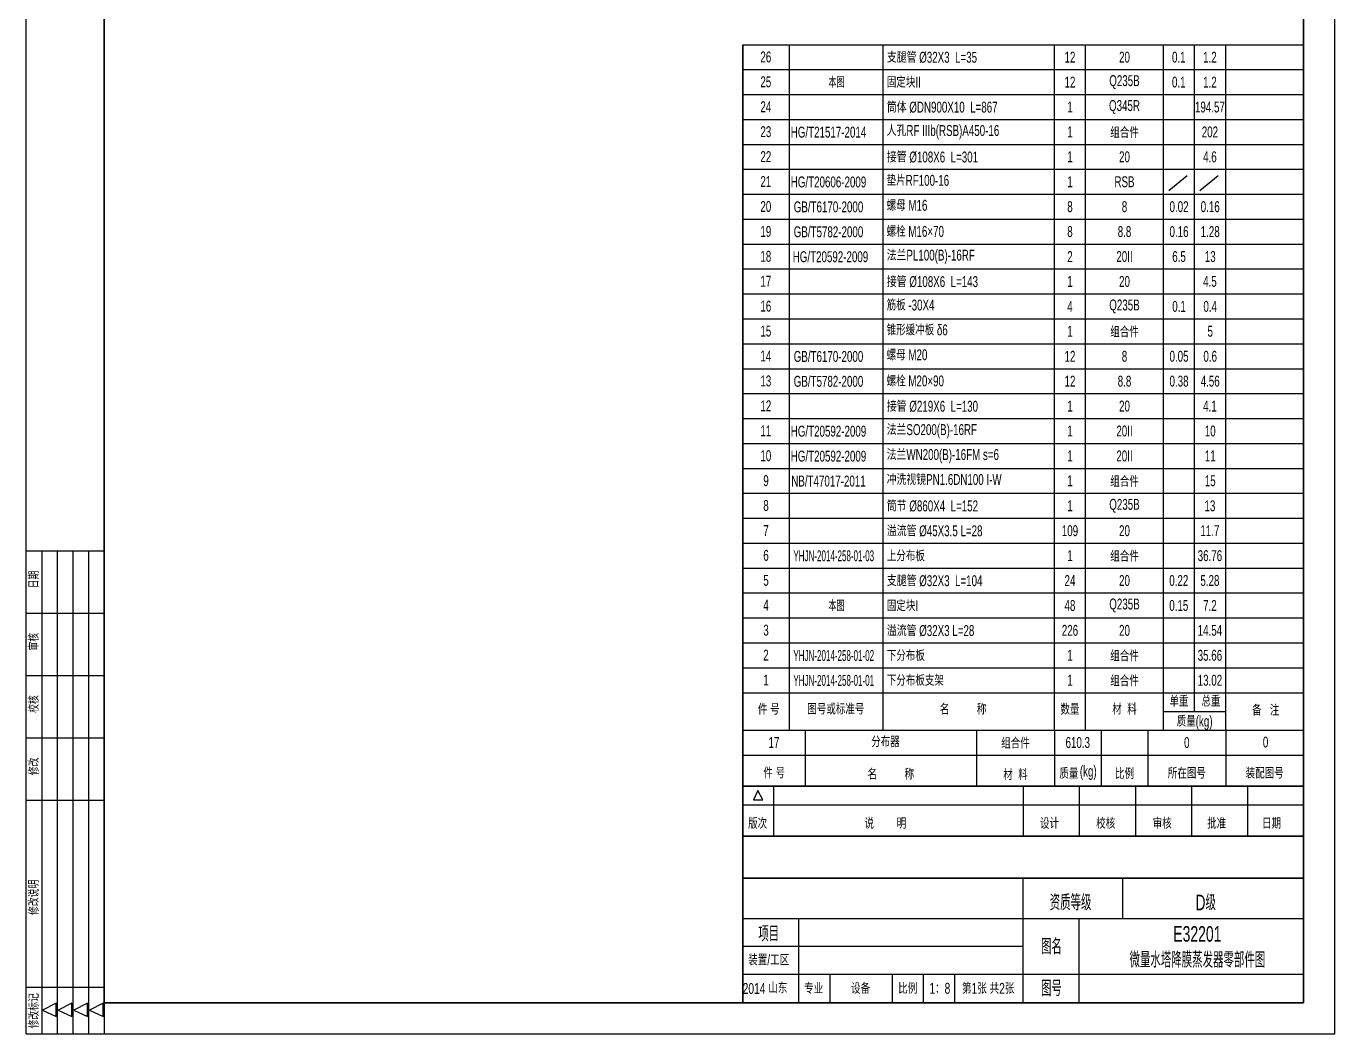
# Model space of a CAD drawing. Header units: millimetres. Extents: x 173791 to 206178, y -159089 to -143118.
# Drawn here: x 176437 to 179098, y -154069 to -152019 of the extents above; entities that cross this region are included whole.
import ezdxf
from ezdxf.enums import TextEntityAlignment as Align

# ---------------------------------------------------------------- set-up
doc = ezdxf.new("R2010")
doc.units = ezdxf.units.MM
doc.layers.add('图层1', color=4, linetype='Continuous', lineweight=35)
doc.styles.add('样式 3.5', font='roms.shx', dxfattribs={"width": 0.7, "height": 3.5, "bigfont": 'hztxt.shx'})
doc.styles.add('样式 5', font='roms.shx', dxfattribs={"width": 0.67, "height": 5, "bigfont": 'hztxt.shx'})

msp = doc.modelspace()

# ---------------------------------------------------------------- linework, layer by layer
at = {"color": 7, "linetype": 'Continuous'}
for p, q in [((176437.4, -154068.7), (176437.4, -150305.1)), ((179098.5, -154068.7), (179098.5, -150305.1)), ((176437.4, -153086.7), (176595.8, -153086.7)), ((176469.1, -153086.7), (176469.1, -154068.7)), ((176500.7, -153086.7), (176500.7, -154068.7)), ((176532.4, -153086.7), (176532.4, -154068.7)), ((176564.1, -153086.7), (176564.1, -154068.7)), ((176437.4, -153213.4), (176595.8, -153213.4)), ((176437.4, -153340.1), (176595.8, -153340.1)), ((176437.4, -153466.8), (176595.8, -153466.8)), ((176437.4, -153593.5), (176595.8, -153593.5)), ((176437.4, -153973.7), (176595.8, -153973.7)), ((176437.4, -154068.7), (179098.5, -154068.7))]:
    msp.add_line(p, q, dxfattribs=at)
for p, q in [((177894.7, -152057.1), (179035.1, -152057.1)), ((177989.7, -153451), (177989.7, -152057.1)), ((178179.8, -153451), (178179.8, -152057.1)), ((178528.3, -153451), (178528.3, -152057.1)), ((178591.6, -153451), (178591.6, -152057.1)), ((178750, -153451), (178750, -152057.1)), ((178813.4, -153413), (178813.4, -152057.1)), ((178876.7, -153451), (178876.7, -152057.1)), ((177894.7, -152107.7), (179035.1, -152107.7)), ((177894.7, -152158.4), (179035.1, -152158.4)), ((177894.7, -152209.1), (179035.1, -152209.1)), ((177894.7, -152259.8), (179035.1, -152259.8)), ((177894.7, -152310.5), (179035.1, -152310.5)), ((178760.9, -152353.3), (178798.1, -152323.3)), ((178824.2, -152353.3), (178861.4, -152323.3)), ((177894.7, -152361.2), (179035.1, -152361.2)), ((177894.7, -152411.9), (179035.1, -152411.9)), ((177894.7, -152462.6), (179035.1, -152462.6)), ((177894.7, -152513.2), (179035.1, -152513.2)), ((177894.7, -152563.9), (179035.1, -152563.9)), ((177894.7, -152614.6), (179035.1, -152614.6)), ((177894.7, -152665.3), (179035.1, -152665.3)), ((177894.7, -152716), (179035.1, -152716)), ((177894.7, -152766.7), (179035.1, -152766.7)), ((177894.7, -152817.4), (179035.1, -152817.4)), ((177894.7, -152868.1), (179035.1, -152868.1)), ((177894.7, -152918.7), (179035.1, -152918.7)), ((177894.7, -152969.4), (179035.1, -152969.4)), ((177894.7, -153020.1), (179035.1, -153020.1)), ((177894.7, -153070.8), (179035.1, -153070.8)), ((177894.7, -153121.5), (179035.1, -153121.5)), ((177894.7, -153172.2), (179035.1, -153172.2)), ((177894.7, -153222.9), (179035.1, -153222.9)), ((177894.7, -153273.6), (179035.1, -153273.6)), ((177894.7, -153324.3), (179035.1, -153324.3)), ((177894.7, -153374.9), (179035.1, -153374.9)), ((178750, -153413), (178876.7, -153413)), ((177894.7, -153451), (179035.1, -153451)), ((177894.7, -153565), (179035.1, -153565)), ((177958, -153666.4), (177958, -153565)), ((178464.9, -153565), (178464.9, -153666.4)), ((178578.9, -153565), (178578.9, -153666.4)), ((178693, -153565), (178693, -153666.4)), ((178807, -153565), (178807, -153666.4)), ((178921.1, -153565), (178921.1, -153666.4)), ((177894.7, -153581.5), (177894.7, -153613.2)), ((177925.5, -153573.7), (177916.7, -153593)), ((177916.7, -153593), (177935.3, -153593)), ((177935.3, -153593), (177925.5, -153573.7)), ((177894.7, -153603), (179035.1, -153603)), ((178464.9, -154005.4), (178464.9, -153751.9)), ((178667.6, -153834.3), (178667.6, -153751.9)), ((177894.7, -153834.3), (179035.1, -153834.3)), ((178008.7, -154005.4), (178008.7, -153834.3)), ((178578.9, -154005.4), (178578.9, -153834.3)), ((178464.9, -153891.3), (177894.7, -153891.3)), ((179035.1, -153948.3), (177894.7, -153948.3)), ((178072.1, -154005.4), (178072.1, -153948.3)), ((178198.8, -154005.4), (178198.8, -153948.3)), ((178262.1, -154005.4), (178262.1, -153948.3)), ((178325.5, -154005.4), (178325.5, -153948.3)), ((176498.6, -154006.6), (176470.9, -154020.7)), ((176470.9, -154020.7), (176498.6, -154033.3)), ((176498.6, -154033.3), (176498.6, -154006.6)), ((176530.3, -154006.6), (176502.6, -154020.7)), ((176502.6, -154020.7), (176530.3, -154033.3)), ((176530.3, -154033.3), (176530.3, -154006.6)), ((176562, -154006.6), (176534.2, -154020.7)), ((176534.2, -154020.7), (176562, -154033.3)), ((176562, -154033.3), (176562, -154006.6)), ((176593.7, -154006.6), (176565.9, -154020.7)), ((176565.9, -154020.7), (176593.7, -154033.3)), ((176593.7, -154033.3), (176593.7, -154006.6)), ((176595.8, -154005.4), (176595.8, -154068.7))]:
    msp.add_line(p, q)
at = {"color": 4}
for p, q in [((177894.7, -153378.7), (177894.7, -153410.4)), ((177894.7, -153378.7), (177894.7, -153410.4)), ((177894.7, -153378.7), (177894.7, -153410.4)), ((177894.7, -153429.4), (177894.7, -153461.1))]:
    msp.add_line(p, q, dxfattribs=at)
for points in [[(178021.4, -153451), (178021.4, -153565)], [(178369.9, -153451), (178369.9, -153565)], [(178528.3, -153451), (178528.3, -153565)], [(178623.3, -153451), (178623.3, -153565)], [(178718.3, -153451), (178718.3, -153565)], [(178876.7, -153451), (178876.7, -153565)], [(177894.7, -153501.7), (179035.1, -153501.7)]]:
    msp.add_lwpolyline(points)
at = {"layer": '图层1'}
for p, q in [((176595.8, -150368.5), (176595.8, -154005.4)), ((179035.1, -154005.4), (179035.1, -150368.5)), ((179035.1, -154005.4), (179035.1, -150368.5)), ((177894.7, -153613.2), (177894.7, -152057.1)), ((177894.7, -153666.4), (177894.7, -153184.9)), ((177894.7, -153666.4), (177894.7, -153184.9)), ((177894.7, -153565), (179035.1, -153565)), ((179035.1, -153666.4), (177894.7, -153666.4)), ((177894.7, -153666.4), (177894.7, -153751.9)), ((177894.7, -153666.4), (177894.7, -153751.9)), ((177894.7, -153751.9), (179035.1, -153751.9)), ((177894.7, -153751.9), (179035.1, -153751.9)), ((179035.1, -153751.9), (177894.7, -153751.9)), ((177894.7, -154005.4), (177894.7, -153751.9)), ((176595.8, -154005.4), (179035.1, -154005.4))]:
    msp.add_line(p, q, dxfattribs=at)

# ---------------------------------------------------------------- texts
at = {"style": '样式 3.5'}
for s, height, width, p in [('26', 22.18, 0.67, (177930.4, -152093.1)), ('支腿管 %%C32X3  L=35', 22.176, 0.67, (178187.6, -152093.8)), ('25', 22.18, 0.67, (177930.4, -152143.7)), ('本图', 22.18, 0.55, (178068.6, -152144.5)), ('固定块II', 22.18, 0.67, (178187.6, -152144.5)), ('24', 22.18, 0.67, (177930.4, -152194.4)), ('筒体 %%CDN900X10  L=867', 22.176, 0.67, (178187.6, -152195.2)), ('23', 22.18, 0.67, (177930.4, -152245.1)), ('人孔RF IIIb(RSB)A450-16', 22.176, 0.67, (178187.2, -152242.7)), ('22', 22.18, 0.67, (177930.4, -152295.8)), ('接管 %%C108X6  L=301', 22.176, 0.67, (178187.6, -152296.6)), ('垫片RF100-16', 22.18, 0.67, (178187.2, -152344.1)), ('21', 22.18, 0.67, (177930.4, -152346.5)), ('20', 22.18, 0.67, (177930.4, -152397.2)), ('螺母 M16', 22.18, 0.67, (178187.2, -152394.8)), ('19', 22.18, 0.67, (177930.4, -152447.9)), ('螺栓 M16×70', 22.18, 0.67, (178187.1, -152447.9)), ('18', 22.18, 0.67, (177930.4, -152498.6)), ('法兰PL100(B)-16RF', 22.176, 0.67, (178187.2, -152496.2)), ('17', 22.18, 0.67, (177930.4, -152549.3)), ('接管 %%C108X6  L=143', 22.176, 0.67, (178187.6, -152550)), ('16', 22.18, 0.67, (177930.4, -152599.9)), ('筋板 -30X4', 22.18, 0.67, (178187.2, -152597.6)), ('15', 22.18, 0.67, (177930.4, -152650.6)), ('锥形缓冲板 δ6', 22.18, 0.67, (178187.2, -152648.2)), ('14', 22.18, 0.67, (177930.4, -152701.3)), ('螺母 M20', 22.18, 0.67, (178187.2, -152698.9)), ('13', 22.18, 0.67, (177930.4, -152752)), ('螺栓 M20×90', 22.18, 0.67, (178187.1, -152752)), ('12', 22.18, 0.67, (177930.4, -152802.7)), ('接管 %%C219X6  L=130', 22.176, 0.67, (178187.6, -152803.5)), ('法兰SO200(B)-16RF', 22.176, 0.67, (178187.2, -152851)), ('11', 22.18, 0.67, (177930.4, -152853.4)), ('法兰WN200(B)-16FM s=6', 22.176, 0.67, (178187.2, -152901.7)), ('10', 22.18, 0.67, (177930.4, -152904.1)), ('9', 22.2, 0.67, (177936.3, -152954.8)), ('冲洗视镜PN1.6DN100 I-W', 22.176, 0.67, (178187.2, -152952.4)), ('8', 22.2, 0.67, (177936.3, -153005.4)), ('筒节 %%C860X4  L=152', 22.176, 0.67, (178187.6, -153006.2)), ('7', 22.2, 0.67, (177936.3, -153056.1)), ('溢流管 %%C45X3.5 L=28', 22.176, 0.67, (178187.6, -153056.9)), ('6', 22.2, 0.67, (177936.3, -153106.8)), ('YHJN-2014-258-01-03', 22.176, 0.55, (177997.5, -153107.6)), ('上分布板 ', 22.18, 0.67, (178187.6, -153107.6)), ('5', 22.2, 0.67, (177936.3, -153157.5)), ('支腿管 %%C32X3  L=104', 22.176, 0.67, (178187.6, -153158.3)), ('4', 22.2, 0.67, (177936.3, -153208.2)), ('本图', 22.18, 0.55, (178068.6, -153209)), ('固定块I', 22.18, 0.67, (178187.6, -153209)), ('3', 22.2, 0.67, (177936.3, -153258.9)), ('溢流管 %%C32X3 L=28', 22.176, 0.67, (178187.6, -153259.7)), ('2', 22.2, 0.67, (177936.3, -153309.6)), ('YHJN-2014-258-01-02', 22.176, 0.55, (177997.5, -153310.4)), ('下分布板 ', 22.18, 0.67, (178187.6, -153310.4)), ('1', 22.2, 0.67, (177936.3, -153360.3)), ('YHJN-2014-258-01-01', 22.176, 0.55, (177997.5, -153361)), ('下分布板支架', 22.18, 0.67, (178187.6, -153361)), ('分布器', 22.18, 0.67, (178155.7, -153485.8)), ('(kg)', 22.18, 0.67, (178580, -153545.6))]:
    msp.add_text(s, height=height, dxfattribs=dict(at, width=width)).set_placement(p)
at = {"style": '样式 3.5', "width": 0.67}
for s, height, p in [('12', 22.18, (178559.9, -152082.4)), ('20', 22.18, (178670.8, -152082.4)), ('12', 22.18, (178559.9, -152133.1)), ('Q235B', 22.18, (178670.8, -152133.1)), ('1', 22.2, (178559.9, -152183.8)), ('Q345R', 22.18, (178670.8, -152183.8)), ('HG/T21517-2014', 22.176, (178068.9, -152234.5)), ('1', 22.2, (178559.9, -152234.5)), ('组合件', 22.18, (178670.8, -152234.5)), ('1', 22.2, (178559.9, -152285.1)), ('20', 22.18, (178670.8, -152285.1)), ('HG/T20606-2009', 22.176, (178068.9, -152335.8)), ('1', 22.2, (178559.9, -152335.8)), ('RSB', 22.18, (178670.8, -152335.8)), ('GB/T6170-2000', 22.176, (178068.9, -152386.5)), ('8', 22.2, (178559.9, -152386.5)), ('8', 22.2, (178670.8, -152386.5)), ('GB/T5782-2000', 22.176, (178068.9, -152437.2)), ('8', 22.2, (178559.9, -152437.2)), ('8.8', 22.18, (178670.8, -152437.2)), ('HG/T20592-2009', 22.176, (178072.9, -152487.9)), ('2', 22.2, (178559.9, -152487.9)), ('20II', 22.18, (178670.8, -152487.9)), ('1', 22.2, (178559.9, -152538.6)), ('20', 22.18, (178670.8, -152538.6)), ('4', 22.2, (178559.9, -152589.3)), ('Q235B', 22.18, (178670.8, -152589.3)), ('1', 22.2, (178559.9, -152640)), ('组合件', 22.18, (178670.8, -152640)), ('GB/T6170-2000', 22.176, (178068.9, -152690.7)), ('12', 22.18, (178559.9, -152690.7)), ('8', 22.2, (178670.8, -152690.7)), ('GB/T5782-2000', 22.176, (178068.9, -152741.3)), ('12', 22.18, (178559.9, -152741.3)), ('8.8', 22.18, (178670.8, -152741.3)), ('1', 22.2, (178559.9, -152792)), ('20', 22.18, (178670.8, -152792)), ('HG/T20592-2009', 22.176, (178068.9, -152842.7)), ('1', 22.2, (178559.9, -152842.7)), ('20II', 22.18, (178670.8, -152842.7)), ('HG/T20592-2009', 22.176, (178068.9, -152893.4)), ('1', 22.2, (178559.9, -152893.4)), ('20II', 22.18, (178670.8, -152893.4)), ('NB/T47017-2011', 22.176, (178068.9, -152944.1)), ('1', 22.2, (178559.9, -152944.1)), ('组合件', 22.18, (178670.8, -152944.1)), ('1', 22.2, (178559.9, -152994.8)), ('Q235B', 22.18, (178670.8, -152994.8)), ('109', 22.18, (178559.9, -153045.5)), ('20', 22.18, (178670.8, -153045.5)), ('1', 22.2, (178559.9, -153096.2)), ('组合件', 22.18, (178670.8, -153096.2)), ('24', 22.18, (178559.9, -153146.8)), ('20', 22.18, (178670.8, -153146.8)), ('48', 22.18, (178559.9, -153197.5)), ('Q235B', 22.18, (178670.8, -153197.5)), ('226', 22.18, (178559.9, -153248.2)), ('20', 22.18, (178670.8, -153248.2)), ('1', 22.2, (178559.9, -153298.9)), ('组合件', 22.18, (178670.8, -153298.9)), ('1', 22.2, (178559.9, -153349.6)), ('组合件', 22.18, (178670.8, -153349.6)), ('单重', 22.18, (178781.5, -153391.2)), ('总重', 22.18, (178846.5, -153391)), ('件 号', 22.18, (177947.4, -153407.6)), ('图号或标准号', 22.18, (178083.8, -153407)), ('名          称', 22.176, (178342.7, -153407.2)), ('数量', 22.18, (178559.9, -153407.6)), ('材  料', 22.18, (178670.8, -153407.1)), ('备   注', 22.18, (178958, -153409.2)), ('质量(kg)', 22.18, (178813.4, -153435.1)), ('17', 22.18, (177958, -153476.3)), ('组合件', 22.18, (178449.1, -153476.3)), ('610.3', 22.18, (178575.8, -153476.3)), ('0', 22.2, (178797.5, -153476.3)), ('0', 22.2, (178957.7, -153475.4)), ('件 号', 22.18, (177958.5, -153537)), ('名          称', 22.176, (178195.6, -153539.5)), ('材  料', 22.18, (178449.1, -153540.6)), ('质量', 22.18, (178557.6, -153537.9)), ('比例', 22.18, (178670.8, -153538.5)), ('所在图号', 22.18, (178797.5, -153537.4)), ('装配图号', 22.18, (178955.9, -153537.4))]:
    msp.add_text(s, height=height, dxfattribs=at).set_placement(p, align=Align.MIDDLE)
at = {"color": 1, "style": '样式 3.5', "width": 0.67}
for s, height, p in [('0.1', 22.18, (178781.2, -152082.4)), ('1.2', 22.18, (178844.5, -152082.4)), ('0.1', 22.18, (178781.2, -152133.1)), ('1.2', 22.18, (178844.5, -152133.1)), ('194.57', 22.18, (178844.5, -152183.8)), ('202', 22.18, (178844.5, -152234.5)), ('4.6', 22.18, (178844.5, -152285.1)), ('0.02', 22.18, (178781.7, -152386.5)), ('0.16', 22.18, (178845.1, -152386.5)), ('0.16', 22.18, (178781.7, -152437.2)), ('1.28', 22.18, (178845.1, -152437.2)), ('6.5', 22.18, (178781.7, -152487.9)), ('13', 22.18, (178845.1, -152487.9)), ('4.5', 22.18, (178844.5, -152538.6)), ('0.1', 22.18, (178781.7, -152589.3)), ('0.4', 22.18, (178845.1, -152589.3)), ('5', 22.2, (178845.1, -152640)), ('0.05', 22.18, (178781.7, -152690.7)), ('0.6', 22.18, (178845.1, -152690.7)), ('0.38', 22.18, (178781.7, -152741.3)), ('4.56', 22.18, (178845.1, -152741.3)), ('4.1', 22.18, (178844.5, -152792)), ('10', 22.18, (178845.1, -152842.7)), ('11', 22.18, (178845.1, -152893.4)), ('15', 22.18, (178845.1, -152944.1)), ('13', 22.18, (178844.5, -152994.8)), ('11.7', 22.18, (178844.5, -153045.5)), ('36.76', 22.18, (178844.5, -153096.2)), ('0.22', 22.18, (178781.2, -153146.8)), ('5.28', 22.18, (178844.5, -153146.8)), ('0.15', 22.18, (178781.2, -153197.5)), ('7.2', 22.18, (178844.5, -153197.5)), ('14.54', 22.18, (178844.5, -153248.2)), ('35.66', 22.18, (178844.5, -153298.9)), ('13.02', 22.18, (178844.5, -153349.6))]:
    msp.add_text(s, height=height, dxfattribs=at).set_placement(p, align=Align.MIDDLE)
at = {"char_height": 19.01, "attachment_point": 5, "rotation": 90, "style": '样式 3.5'}
for s, insert in [('日期', (176453.6, -153144.6)), ('审核', (176453.6, -153271.3)), ('校核', (176453.6, -153398)), ('修改', (176453.6, -153524.8)), ('修改说明', (176453.6, -153791.1)), ('修改标记', (176453.6, -154021.9))]:
    msp.add_mtext(s, dxfattribs=dict(at, insert=insert))
at = {"attachment_point": 5}
for s, insert, char_height, style in [('版次', (177924.8, -153640.7), 22.18, '样式 3.5'), ('说        明', (178184.5, -153640.7), 22.18, '样式 3.5'), ('设计', (178518.3, -153640.7), 22.18, '样式 3.5'), ('校核', (178632.6, -153640.7), 22.18, '样式 3.5'), ('审核', (178747.5, -153640.7), 22.18, '样式 3.5'), ('批准', (178858.2, -153640.7), 22.18, '样式 3.5'), ('日期', (178969.9, -153640.7), 22.18, '样式 3.5'), ('资质等级', (178561.1, -153801.6), 31.68, '样式 5'), ('D级', (178835.9, -153801.6), 31.68, '样式 5'), ('项目', (177947.3, -153865.3), 31.68, '样式 5'), ('E32201\\P微量水塔降膜蒸发器零部件图', (178819, -153892), 31.68, '样式 5'), ('图名', (178522.2, -153891.1), 31.68, '样式 5'), ('装置/工区', (177947.3, -153918.5), 22.18, '样式 3.5'), ('2014', (177917.5, -153976.7), 22.18, '样式 3.5'), ('山东', (177965.8, -153975.2), 22.18, '样式 3.5'), ('专业', (178038.8, -153976.3), 22.18, '样式 3.5'), ('设备', (178134.1, -153976.3), 22.18, '样式 3.5'), ('比例', (178230.1, -153976.3), 22.18, '样式 3.5'), ('1：8', (178295.3, -153976.3), 22.18, '样式 3.5'), ('第1张 共2张', (178393.7, -153976.3), 22.18, '样式 3.5'), ('图号', (178522.2, -153976.3), 31.68, '样式 5')]:
    msp.add_mtext(s, dxfattribs=dict(at, insert=insert, char_height=char_height, style=style))

doc.saveas('drawing.dxf')
